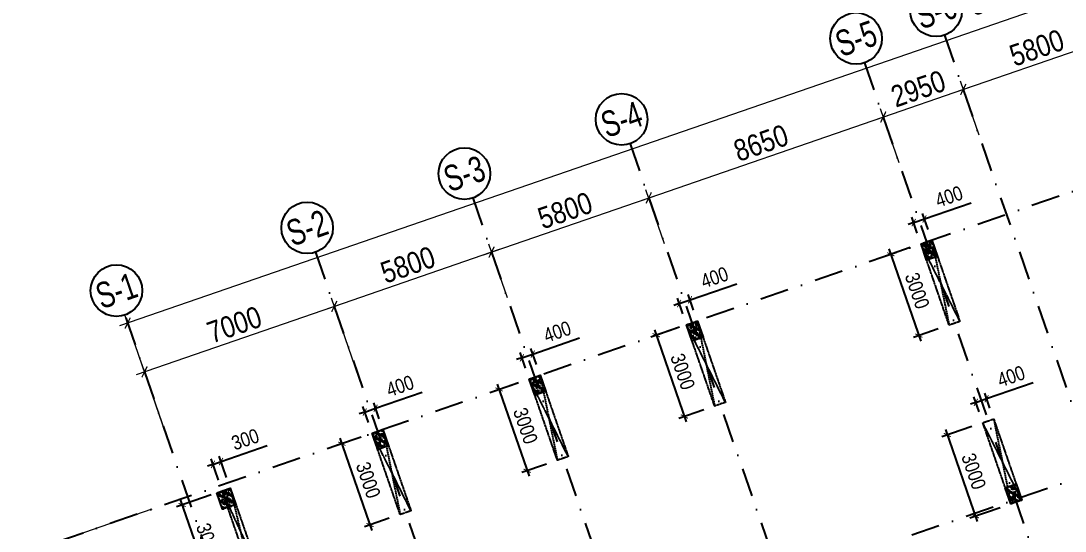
# Model space of a CAD drawing. Header units: millimetres. Extents: x 13965 to 1327256, y -72704 to 46237.
# Drawn here: x 622661 to 659071, y 1318 to 19124 of the extents above; entities that cross this region are included whole.
import ezdxf
from ezdxf.enums import TextEntityAlignment as Align

# ---------------------------------------------------------------- set-up
doc = ezdxf.new("R2010")
doc.units = ezdxf.units.MM
doc.header["$MEASUREMENT"] = 0
for name, pattern in [('DASHDOT', [1, 0.5, -0.25, 0, -0.25]), ('DASHED', [4.5, 3, -1.5]), ('HIDDEN', [0.375, 0.25, -0.125])]:
    doc.linetypes.add(name, pattern=pattern)
for name, color, linetype in [('ccu11-Khuat', 9, 'DASHED'), ('KC2-DIM', 251, 'Continuous'), ('KT-Luoi truc South Tower', 8, 'DASHDOT'), ('ST_MBDV Cot vach 220805$0$AUDIT_I_220805193045-1', 50, 'Continuous'), ('ST_MBDV Cot vach 220805$0$AUDIT_I_220805193045-5', 6, 'Continuous'), ('Xref_ST_MBDV Cot vach 30.7.2022|Xref_ST_MBDV Cot vach 30.7.2022|Xref_ST_MBDV Cot vach 30.7.2022|Xref_ST_MBDV Cot vach 30.7.2022|KC-Betong', 6, 'Continuous')]:
    doc.layers.add(name, color=color, linetype=linetype)
doc.layers.add('KT-Kich thuoc', color=159, linetype='Continuous', lineweight=18)
doc.styles.add('Arial Narrow', font='ARIALN.TTF')
doc.styles.add('ST_MBDV Cot vach 220805$0$HBA-Text', font='GOTHIC.TTF')
doc.dimstyles.new('ccu12-200', dxfattribs={"dimscale": 200, "dimtxt": 2.5, "dimasz": 1, "dimexe": 1, "dimexo": 2, "dimgap": 1, "dimtad": 1, "dimdec": 0, "dimdsep": 46, "dimtxsty": 'Arial Narrow', "dimblk": 'ARCHTICK', "dimcen": -1, "dimdle": 1, "dimclrd": 256, "dimclre": 256, "dimclrt": 3, "dimadec": 0, "dimazin": 2, "dimtfac": 0.1, "dimtdec": 0, "dimtmove": 0, "dimatfit": 1, "dimldrblk": 'ARCHTICK', "dimfxl": 1, "dimtvp": 0.833333, "dimtolj": 1, "dimtzin": 12, "dimarcsym": 0})
doc.dimstyles.new('CCU_1-300', dxfattribs={"dimscale": 300, "dimtxt": 2.5, "dimasz": 1, "dimexe": 1, "dimexo": 2, "dimgap": 0.5, "dimtad": 1, "dimdec": 0, "dimdsep": 46, "dimtxsty": 'Arial Narrow', "dimblk": 'ARCHTICK', "dimcen": -1, "dimdle": 1, "dimclrd": 256, "dimclre": 256, "dimclrt": 3, "dimadec": 0, "dimazin": 2, "dimtfac": 0.1, "dimtdec": 0, "dimtix": 1, "dimtmove": 2, "dimatfit": 1, "dimfxl": 1, "dimtvp": 0.833333, "dimtolj": 1, "dimtzin": 12, "dimarcsym": 0})

# ---------------------------------------------------------------- blocks, each defined once
blk = doc.blocks.new('_ArchTick')
at = {"color": 0, "const_width": 0.15}
blk.add_lwpolyline([(-0.5, -0.5), (0.5, 0.5)], dxfattribs=at)
blk = doc.blocks.new('*D1042')
at = {"layer": 'Defpoints', "color": 0, "transparency": 16777216}
for p in [(-107244, 41911, 0), (-103322, 33214, 0), (-108556, 31407)]:
    blk.add_point(p, dxfattribs=at)
at = {"layer": 'KT-Kich thuoc', "lineweight": -2, "transparency": 16777216}
for p, q in [((-107811, 41715), (-111940, 40289)), ((-111755, 40671), (-108459, 31124)), ((-103889, 33019), (-108840, 31309))]:
    blk.add_line(p, q, dxfattribs=at)
at = {"layer": 'KT-Kich thuoc', "lineweight": -2, "transparency": 16777216, "xscale": 300, "yscale": 300, "zscale": 300}
for p, rotation in [((-111657, 40387), 109.0471379637702), ((-108556, 31407), 289.0471379637702)]:
    blk.add_blockref('_ArchTick', p, dxfattribs=dict(at, rotation=rotation))
at = {"layer": 'KT-Kich thuoc', "color": 3, "transparency": 16777216, "insert": (-109603, 36071), "char_height": 750, "attachment_point": 5, "rotation": 289.0471, "style": 'Arial Narrow'}
blk.add_mtext('\\A1;9500', dxfattribs=at)
blk = doc.blocks.new('ST_MBDV Cot vach 220805$0$GRID-SYM-flat-103')
at = {"layer": 'ST_MBDV Cot vach 220805$0$AUDIT_I_220805193045-1'}
blk.add_circle((0, 0, 0), 900, dxfattribs=at)
at = {"layer": 'ST_MBDV Cot vach 220805$0$AUDIT_I_220805193045-1', "style": 'ST_MBDV Cot vach 220805$0$HBA-Text'}
blk.add_attdef('GRID', text='', height=900, rotation=19.0471, dxfattribs=at).set_placement((0, 0, 0), align=Align.MIDDLE_CENTER)
blk = doc.blocks.new('*D1056')
at = {"layer": 'Defpoints', "color": 0, "transparency": 16777216}
for p in [(-52359, 62652), (-108654, 48212), (-107112, 43748, 0)]:
    blk.add_point(p, dxfattribs=at)
at = {"layer": 'KT-Kich thuoc', "lineweight": -2, "transparency": 16777216}
for p, q in [((-52555, 63219), (-53998, 67400)), ((-53617, 67214), (-108937, 48114)), ((-107308, 44315), (-108751, 48496))]:
    blk.add_line(p, q, dxfattribs=at)
at = {"layer": 'KT-Kich thuoc', "lineweight": -2, "transparency": 16777216, "xscale": 300, "yscale": 300, "zscale": 300}
for p, rotation in [((-53900, 67116), 19.04771637789532), ((-108654, 48212), 199.0477163778953)]:
    blk.add_blockref('_ArchTick', p, dxfattribs=dict(at, rotation=rotation))
at = {"layer": 'KT-Kich thuoc', "color": 3, "transparency": 16777216, "insert": (-78140, 59662), "char_height": 750, "attachment_point": 5, "rotation": 19.0477, "style": 'Arial Narrow'}
blk.add_mtext('\\A1;57925', dxfattribs=at)
blk = doc.blocks.new('*D1057')
at = {"layer": 'Defpoints', "color": 0, "transparency": 16777216}
for p in [(-101450, 48795), (-100280, 45407), (-106897, 43123)]:
    blk.add_point(p, dxfattribs=at)
at = {"layer": 'KT-Kich thuoc', "lineweight": -2, "transparency": 16777216}
for p, q in [((-108350, 46413), (-101166, 48893)), ((-100476, 45974), (-101548, 49079)), ((-107092, 43690), (-108164, 46794))]:
    blk.add_line(p, q, dxfattribs=at)
for p, xscale, yscale, zscale, rotation in [((-101450, 48795), 300, 300, 300, 19.04713796427213), ((-108066, 46511), 300.0000000000001, 300.0000000000001, 300.0000000000001, 199.0471379642721)]:
    blk.add_blockref('_ArchTick', p, dxfattribs=dict(at, xscale=xscale, yscale=yscale, zscale=zscale, rotation=rotation))
at = {"layer": 'KT-Kich thuoc', "color": 3, "transparency": 16777216, "insert": (-104932, 48157), "char_height": 750, "attachment_point": 5, "rotation": 19.0471, "style": 'Arial Narrow'}
blk.add_mtext('\\A1;7000', dxfattribs=at)
blk = doc.blocks.new('*D1058')
at = {"layer": 'Defpoints', "color": 0, "transparency": 16777216}
for p in [(-95967, 50688), (-95220, 48523), (-100280, 45407)]:
    blk.add_point(p, dxfattribs=at)
at = {"layer": 'KT-Kich thuoc', "lineweight": -2, "transparency": 16777216}
for p, q in [((-101733, 48697), (-95684, 50786)), ((-95415, 49090), (-96065, 50972)), ((-100476, 45974), (-101548, 49079))]:
    blk.add_line(p, q, dxfattribs=at)
for p, xscale, yscale, zscale, rotation in [((-95967, 50688), 300, 300, 300, 19.04713796427213), ((-101450, 48795), 300.0000000000001, 300.0000000000001, 300.0000000000001, 199.0471379642721)]:
    blk.add_blockref('_ArchTick', p, dxfattribs=dict(at, xscale=xscale, yscale=yscale, zscale=zscale, rotation=rotation))
at = {"layer": 'KT-Kich thuoc', "color": 3, "transparency": 16777216, "insert": (-98882, 50245), "char_height": 750, "attachment_point": 5, "rotation": 19.0471, "style": 'Arial Narrow'}
blk.add_mtext('\\A1;5800', dxfattribs=at)
blk = doc.blocks.new('*D1059')
at = {"layer": 'Defpoints', "color": 0, "transparency": 16777216}
for p in [(-90485, 52581), (-89737, 50415), (-95220, 48523)]:
    blk.add_point(p, dxfattribs=at)
at = {"layer": 'KT-Kich thuoc', "lineweight": -2, "transparency": 16777216}
for p, q in [((-89933, 50983), (-90583, 52864)), ((-96251, 50590), (-90201, 52679)), ((-95415, 49090), (-96065, 50972))]:
    blk.add_line(p, q, dxfattribs=at)
for p, xscale, yscale, zscale, rotation in [((-90485, 52581), 300, 300, 300, 19.04713796427213), ((-95967, 50688), 300.0000000000001, 300.0000000000001, 300.0000000000001, 199.0471379642721)]:
    blk.add_blockref('_ArchTick', p, dxfattribs=dict(at, xscale=xscale, yscale=yscale, zscale=zscale, rotation=rotation))
at = {"layer": 'KT-Kich thuoc', "color": 3, "transparency": 16777216, "insert": (-93400, 52138), "char_height": 750, "attachment_point": 5, "rotation": 19.0471, "style": 'Arial Narrow'}
blk.add_mtext('\\A1;5800', dxfattribs=at)
blk = doc.blocks.new('*D1060')
at = {"layer": 'Defpoints', "color": 0, "transparency": 16777216}
for p in [(-82308, 55404), (-81561, 53238), (-89737, 50415)]:
    blk.add_point(p, dxfattribs=at)
at = {"layer": 'KT-Kich thuoc', "lineweight": -2, "transparency": 16777216}
for p, q in [((-90768, 52483), (-82025, 55502)), ((-81757, 53805), (-82406, 55687)), ((-89933, 50983), (-90583, 52864))]:
    blk.add_line(p, q, dxfattribs=at)
for p, xscale, yscale, zscale, rotation in [((-82308, 55404), 300, 300, 300, 19.04713796427213), ((-90485, 52581), 300.0000000000001, 300.0000000000001, 300.0000000000001, 199.0471379642721)]:
    blk.add_blockref('_ArchTick', p, dxfattribs=dict(at, xscale=xscale, yscale=yscale, zscale=zscale, rotation=rotation))
at = {"layer": 'KT-Kich thuoc', "color": 3, "transparency": 16777216, "insert": (-86570, 54496), "char_height": 750, "attachment_point": 5, "rotation": 19.0471, "style": 'Arial Narrow'}
blk.add_mtext('\\A1;8650', dxfattribs=at)
blk = doc.blocks.new('*D1061')
at = {"layer": 'Defpoints', "color": 0, "transparency": 16777216}
for p in [(-79520, 56366), (-78772, 54201), (-81561, 53238)]:
    blk.add_point(p, dxfattribs=at)
at = {"layer": 'KT-Kich thuoc', "lineweight": -2, "transparency": 16777216}
for p, q in [((-82592, 55306), (-79236, 56464)), ((-78968, 54768), (-79618, 56650)), ((-81757, 53805), (-82406, 55687))]:
    blk.add_line(p, q, dxfattribs=at)
for p, xscale, yscale, zscale, rotation in [((-79520, 56366), 300, 300, 300, 19.04713796427213), ((-82308, 55404), 300.0000000000001, 300.0000000000001, 300.0000000000001, 199.0471379642721)]:
    blk.add_blockref('_ArchTick', p, dxfattribs=dict(at, xscale=xscale, yscale=yscale, zscale=zscale, rotation=rotation))
at = {"layer": 'KT-Kich thuoc', "color": 3, "transparency": 16777216, "insert": (-81088, 56389), "char_height": 750, "attachment_point": 5, "rotation": 19.0471, "style": 'Arial Narrow'}
blk.add_mtext('\\A1;2950', dxfattribs=at)
blk = doc.blocks.new('*D1062')
at = {"layer": 'Defpoints', "color": 0, "transparency": 16777216}
for p in [(-74037, 58259), (-73290, 56094), (-78772, 54201)]:
    blk.add_point(p, dxfattribs=at)
at = {"layer": 'KT-Kich thuoc', "lineweight": -2, "transparency": 16777216}
for p, q in [((-79803, 56269), (-73754, 58357)), ((-73486, 56661), (-74135, 58543)), ((-78968, 54768), (-79618, 56650))]:
    blk.add_line(p, q, dxfattribs=at)
for p, xscale, yscale, zscale, rotation in [((-74037, 58259), 300, 300, 300, 19.04713796427213), ((-79520, 56366), 300.0000000000001, 300.0000000000001, 300.0000000000001, 199.0471379642721)]:
    blk.add_blockref('_ArchTick', p, dxfattribs=dict(at, xscale=xscale, yscale=yscale, zscale=zscale, rotation=rotation))
at = {"layer": 'KT-Kich thuoc', "color": 3, "transparency": 16777216, "insert": (-76953, 57817), "char_height": 750, "attachment_point": 5, "rotation": 19.0471, "style": 'Arial Narrow'}
blk.add_mtext('\\A1;5800', dxfattribs=at)
blk = doc.blocks.new('*D523')
at = {"layer": 'Defpoints', "color": 0, "transparency": 16777216}
for p in [(629640, 3745), (629678, 2715, 0), (629961, 2813, 0)]:
    blk.add_point(p, dxfattribs=at)
at = {"layer": 'KC2-DIM', "lineweight": -2, "transparency": 16777216}
for p, q in [((629640, 3745), (631251, 4302)), ((629356, 3647), (629167, 3582)), ((629547, 3093), (629291, 3836)), ((629356, 3647), (629640, 3745)), ((629831, 3191), (629574, 3934))]:
    blk.add_line(p, q, dxfattribs=at)
at = {"layer": 'KC2-DIM', "lineweight": -2, "transparency": 16777216, "xscale": 200, "yscale": 200, "zscale": 200}
for p, rotation in [((629356, 3647), 19.04713795400126), ((629640, 3745), 199.0471379540013)]:
    blk.add_blockref('_ArchTick', p, dxfattribs=dict(at, rotation=rotation))
at = {"layer": 'KC2-DIM', "color": 3, "transparency": 16777216, "insert": (630486, 4519), "char_height": 500, "attachment_point": 5, "rotation": 19.0471, "style": 'Arial Narrow'}
blk.add_mtext('\\A1;300', dxfattribs=at)
blk = doc.blocks.new('*D524')
at = {"layer": 'Defpoints', "color": 0, "transparency": 16777216}
for p in [(629678, 2715, 0), (630657, -121, 0), (629260, -603)]:
    blk.add_point(p, dxfattribs=at)
at = {"layer": 'KC2-DIM', "lineweight": -2, "transparency": 16777216}
for p, q in [((629300, 2585), (628092, 2168)), ((628216, 2422), (629325, -792)), ((630279, -251), (629071, -668))]:
    blk.add_line(p, q, dxfattribs=at)
at = {"layer": 'KC2-DIM', "lineweight": -2, "transparency": 16777216, "xscale": 200, "yscale": 200, "zscale": 200}
for p, rotation in [((628281, 2233), 109.0471379540024), ((629260, -603), 289.0471379540024)]:
    blk.add_blockref('_ArchTick', p, dxfattribs=dict(at, rotation=rotation))
at = {"layer": 'KC2-DIM', "color": 3, "transparency": 16777216, "insert": (629201, 964), "char_height": 500, "attachment_point": 5, "rotation": 289.0471, "style": 'Arial Narrow'}
blk.add_mtext('\\A1;3000', dxfattribs=at)
blk = doc.blocks.new('*D531')
at = {"layer": 'Defpoints', "color": 0, "transparency": 16777216}
for p in [(634906, 4732, 0), (635885, 1896, 0), (634832, 1532)]:
    blk.add_point(p, dxfattribs=at)
at = {"layer": 'KC2-DIM', "lineweight": -2, "transparency": 16777216}
for p, q in [((634528, 4601), (633663, 4303)), ((633787, 4557), (634897, 1343)), ((635507, 1766), (634642, 1467))]:
    blk.add_line(p, q, dxfattribs=at)
at = {"layer": 'KC2-DIM', "lineweight": -2, "transparency": 16777216, "xscale": 200, "yscale": 200, "zscale": 200}
for p, rotation in [((633853, 4368), 109.0471379540023), ((634832, 1532), 289.0471379540024)]:
    blk.add_blockref('_ArchTick', p, dxfattribs=dict(at, rotation=rotation))
at = {"layer": 'KC2-DIM', "color": 3, "transparency": 16777216, "insert": (634772, 3099), "char_height": 500, "attachment_point": 5, "rotation": 289.0471, "style": 'Arial Narrow'}
blk.add_mtext('\\A1;3000', dxfattribs=at)
blk = doc.blocks.new('*D532')
at = {"layer": 'Defpoints', "color": 0, "transparency": 16777216}
for p in [(635028, 5606), (635285, 4863, 0), (634906, 4732, 0)]:
    blk.add_point(p, dxfattribs=at)
at = {"layer": 'KC2-DIM', "lineweight": -2, "transparency": 16777216}
for p, q in [((635028, 5606), (636655, 6167)), ((634650, 5475), (634461, 5410)), ((634776, 5110), (634585, 5664)), ((634650, 5475), (635028, 5606)), ((635154, 5241), (634963, 5795))]:
    blk.add_line(p, q, dxfattribs=at)
at = {"layer": 'KC2-DIM', "lineweight": -2, "transparency": 16777216, "xscale": 200, "yscale": 200, "zscale": 200}
for p, rotation in [((634650, 5475), 19.04720126997724), ((635028, 5606), 199.0472012699773)]:
    blk.add_blockref('_ArchTick', p, dxfattribs=dict(at, rotation=rotation))
at = {"layer": 'KC2-DIM', "color": 3, "transparency": 16777216, "insert": (635882, 6382), "char_height": 500, "attachment_point": 5, "rotation": 19.0472, "style": 'Arial Narrow'}
blk.add_mtext('\\A1;400', dxfattribs=at)
blk = doc.blocks.new('*D533')
at = {"layer": 'Defpoints', "color": 0, "transparency": 16777216}
for p in [(640389, 6625, 0), (641368, 3789, 0), (640314, 3425)]:
    blk.add_point(p, dxfattribs=at)
at = {"layer": 'KC2-DIM', "lineweight": -2, "transparency": 16777216}
for p, q in [((640011, 6494), (639146, 6196)), ((639270, 6450), (640379, 3236)), ((640990, 3658), (640125, 3360))]:
    blk.add_line(p, q, dxfattribs=at)
at = {"layer": 'KC2-DIM', "lineweight": -2, "transparency": 16777216, "xscale": 200, "yscale": 200, "zscale": 200}
for p, rotation in [((639335, 6261), 109.0471379540024), ((640314, 3425), 289.0471379540024)]:
    blk.add_blockref('_ArchTick', p, dxfattribs=dict(at, rotation=rotation))
at = {"layer": 'KC2-DIM', "color": 3, "transparency": 16777216, "insert": (640255, 4992), "char_height": 500, "attachment_point": 5, "rotation": 289.0471, "style": 'Arial Narrow'}
blk.add_mtext('\\A1;3000', dxfattribs=at)
blk = doc.blocks.new('*D534')
at = {"layer": 'Defpoints', "color": 0, "transparency": 16777216}
for p in [(640510, 7498), (640389, 6625, 0), (640767, 6755, 0)]:
    blk.add_point(p, dxfattribs=at)
at = {"layer": 'KC2-DIM', "lineweight": -2, "transparency": 16777216}
for p, q in [((640510, 7498), (642137, 8060)), ((640636, 7133), (640445, 7687)), ((640132, 7368), (639943, 7303)), ((640258, 7003), (640067, 7557)), ((640132, 7368), (640510, 7498))]:
    blk.add_line(p, q, dxfattribs=at)
at = {"layer": 'KC2-DIM', "lineweight": -2, "transparency": 16777216, "xscale": 200, "yscale": 200, "zscale": 200}
for p, rotation in [((640132, 7368), 19.04720126997724), ((640510, 7498), 199.0472012699773)]:
    blk.add_blockref('_ArchTick', p, dxfattribs=dict(at, rotation=rotation))
at = {"layer": 'KC2-DIM', "color": 3, "transparency": 16777216, "insert": (641364, 8275), "char_height": 500, "attachment_point": 5, "rotation": 19.0472, "style": 'Arial Narrow'}
blk.add_mtext('\\A1;400', dxfattribs=at)
blk = doc.blocks.new('*D535')
at = {"layer": 'Defpoints', "color": 0, "transparency": 16777216}
for p in [(645871, 8518, 0), (646850, 5682, 0), (645796, 5318)]:
    blk.add_point(p, dxfattribs=at)
at = {"layer": 'KC2-DIM', "lineweight": -2, "transparency": 16777216}
for p, q in [((645493, 8387), (644628, 8088)), ((644752, 8343), (645862, 5129)), ((646472, 5551), (645607, 5253))]:
    blk.add_line(p, q, dxfattribs=at)
at = {"layer": 'KC2-DIM', "lineweight": -2, "transparency": 16777216, "xscale": 200, "yscale": 200, "zscale": 200}
for p, rotation in [((644817, 8154), 109.0471379540002), ((645796, 5318), 289.0471379540002)]:
    blk.add_blockref('_ArchTick', p, dxfattribs=dict(at, rotation=rotation))
at = {"layer": 'KC2-DIM', "color": 3, "transparency": 16777216, "insert": (645737, 6884), "char_height": 500, "attachment_point": 5, "rotation": 289.0471, "style": 'Arial Narrow'}
blk.add_mtext('\\A1;3000', dxfattribs=at)
blk = doc.blocks.new('*D536')
at = {"layer": 'Defpoints', "color": 0, "transparency": 16777216}
for p in [(645993, 9391), (645871, 8518, 0), (646249, 8648, 0)]:
    blk.add_point(p, dxfattribs=at)
at = {"layer": 'KC2-DIM', "lineweight": -2, "transparency": 16777216}
for p, q in [((645993, 9391), (647620, 9953)), ((646119, 9026), (645928, 9580)), ((645615, 9261), (645426, 9195)), ((645741, 8896), (645550, 9450)), ((645615, 9261), (645993, 9391))]:
    blk.add_line(p, q, dxfattribs=at)
at = {"layer": 'KC2-DIM', "lineweight": -2, "transparency": 16777216, "xscale": 200, "yscale": 200, "zscale": 200}
for p, rotation in [((645993, 9391), 199.0472012699768), ((645615, 9261), 19.04720126997676)]:
    blk.add_blockref('_ArchTick', p, dxfattribs=dict(at, rotation=rotation))
at = {"layer": 'KC2-DIM', "color": 3, "transparency": 16777216, "insert": (646847, 10168), "char_height": 500, "attachment_point": 5, "rotation": 19.0472, "style": 'Arial Narrow'}
blk.add_mtext('\\A1;400', dxfattribs=at)
blk = doc.blocks.new('*D537')
at = {"layer": 'Defpoints', "color": 0, "transparency": 16777216}
for p in [(654048, 11340, 0), (655027, 8505, 0), (653973, 8141)]:
    blk.add_point(p, dxfattribs=at)
at = {"layer": 'KC2-DIM', "lineweight": -2, "transparency": 16777216}
for p, q in [((653670, 11210), (652805, 10911)), ((652929, 11166), (654038, 7952)), ((654649, 8374), (653784, 8076))]:
    blk.add_line(p, q, dxfattribs=at)
at = {"layer": 'KC2-DIM', "lineweight": -2, "transparency": 16777216, "xscale": 200, "yscale": 200, "zscale": 200}
for p, rotation in [((652994, 10977), 109.0471379540002), ((653973, 8141), 289.0471379540002)]:
    blk.add_blockref('_ArchTick', p, dxfattribs=dict(at, rotation=rotation))
at = {"layer": 'KC2-DIM', "color": 3, "transparency": 16777216, "insert": (653914, 9707), "char_height": 500, "attachment_point": 5, "rotation": 289.0471, "style": 'Arial Narrow'}
blk.add_mtext('\\A1;3000', dxfattribs=at)
blk = doc.blocks.new('*D538')
at = {"layer": 'Defpoints', "color": 0, "transparency": 16777216}
for p in [(654169, 12214), (654048, 11340, 0), (654426, 11471, 0)]:
    blk.add_point(p, dxfattribs=at)
at = {"layer": 'KC2-DIM', "lineweight": -2, "transparency": 16777216}
for p, q in [((654169, 12214), (655796, 12776)), ((654295, 11849), (654104, 12403)), ((653791, 12084), (653602, 12018)), ((653917, 11719), (653726, 12273)), ((653791, 12084), (654169, 12214))]:
    blk.add_line(p, q, dxfattribs=at)
at = {"layer": 'KC2-DIM', "lineweight": -2, "transparency": 16777216, "xscale": 200, "yscale": 200, "zscale": 200}
for p, rotation in [((653791, 12084), 19.04720126997676), ((654169, 12214), 199.0472012699768)]:
    blk.add_blockref('_ArchTick', p, dxfattribs=dict(at, rotation=rotation))
at = {"layer": 'KC2-DIM', "color": 3, "transparency": 16777216, "insert": (655023, 12991), "char_height": 500, "attachment_point": 5, "rotation": 19.0472, "style": 'Arial Narrow'}
blk.add_mtext('\\A1;400', dxfattribs=at)
blk = doc.blocks.new('*D553')
at = {"layer": 'Defpoints', "color": 0, "transparency": 16777216}
for p in [(656202, 5102, 0), (657181, 2266, 0), (655943, 1839)]:
    blk.add_point(p, dxfattribs=at)
at = {"layer": 'KC2-DIM', "lineweight": -2, "transparency": 16777216}
for p, q in [((655824, 4971), (654775, 4609)), ((654898, 4863), (656008, 1650)), ((656803, 2136), (655754, 1773))]:
    blk.add_line(p, q, dxfattribs=at)
at = {"layer": 'KC2-DIM', "lineweight": -2, "transparency": 16777216, "xscale": 200, "yscale": 200, "zscale": 200}
for p, rotation in [((654964, 4674), 109.0471379540023), ((655943, 1839), 289.0471379540024)]:
    blk.add_blockref('_ArchTick', p, dxfattribs=dict(at, rotation=rotation))
at = {"layer": 'KC2-DIM', "color": 3, "transparency": 16777216, "insert": (655884, 3405), "char_height": 500, "attachment_point": 5, "rotation": 289.0471, "style": 'Arial Narrow'}
blk.add_mtext('\\A1;3000', dxfattribs=at)
blk = doc.blocks.new('*D554')
at = {"layer": 'Defpoints', "color": 0, "transparency": 16777216}
for p in [(656335, 5941), (656202, 5102, 0), (656580, 5232, 0)]:
    blk.add_point(p, dxfattribs=at)
at = {"layer": 'KC2-DIM', "lineweight": -2, "transparency": 16777216}
for p, q in [((656335, 5941), (657962, 6503)), ((656071, 5480), (655892, 6000)), ((655957, 5811), (656335, 5941)), ((656449, 5610), (656270, 6130)), ((655957, 5811), (655768, 5745))]:
    blk.add_line(p, q, dxfattribs=at)
at = {"layer": 'KC2-DIM', "lineweight": -2, "transparency": 16777216, "xscale": 200, "yscale": 200, "zscale": 200}
for p, rotation in [((655957, 5811), 19.04713795400126), ((656335, 5941), 199.0471379540013)]:
    blk.add_blockref('_ArchTick', p, dxfattribs=dict(at, rotation=rotation))
at = {"layer": 'KC2-DIM', "color": 3, "transparency": 16777216, "insert": (657189, 6718), "char_height": 500, "attachment_point": 5, "rotation": 19.0471, "style": 'Arial Narrow'}
blk.add_mtext('\\A1;400', dxfattribs=at)
blk = doc.blocks.new('*U53')
h = blk.add_hatch()
h.set_pattern_fill('VATLIEU04', color=250, scale=40, style=0, pattern_type=2)
h.set_pattern_definition([(50, (-550, 650), (286.904, -25.1), [30, -330]), (355, (-550, 650), (-55.5, 300.88), [24, -264]), (100.451, (-526.1, 647.9), (231.404, 275.776), [25.496, -280.457]), (46.184, (-550, 730), (426.9, -66.21), [45, -495]), (96.636, (-514.43, 724.5), (373.87, 389.65), [38.24, -420.69]), (351.184, (-550, 730), (373.86, 389.65), [36, -396]), (21, (-510, 710), (238.763, -161.048), [30, -330]), (326, (-510, 710), (97.326, 290.06), [24, -264]), (71.451, (-490.1, 696.58), (336.09, 129.01), [25.496, -280.457]), (37.5, (-550, 650), (4.864, 133.1575), [0, -260.8, 0, -268, 0, -265]), (7.5, (-550, 650), (105.228, 157.765), [0, -152.8, 0, -254.8, 0, -101]), (327.5, (-639.2, 650), (213.529, -9.022), [0, -100, 0, -312, 0, -414]), (317.5, (-679.2, 650), (233.274, 40.042), [0, -130, 0, -207.2, 0, -294]), (45, (-550, 650), (-120.208, 120.208), []), (45, (-550, 699), (-120.208, 120.208), [])])
h.paths.add_polyline_path([(-475, -475), (-75, -475), (-75, 125), (-475, 125)])
at = {"color": 6, "ltscale": 0.25}
blk.add_lwpolyline([(-475, -475), (-75, -475), (-75, 125), (-475, 125)], close=True, dxfattribs=at)
at = {"layer": 'Defpoints', "linetype": 'ByBlock', "ltscale": 30}
for p, q in [((-75, -475), (-475, 125)), ((-475, -475), (-75, 125))]:
    blk.add_line(p, q, dxfattribs=at)
blk = doc.blocks.new('*U61')
h = blk.add_hatch()
h.set_pattern_fill('VATLIEU04', color=250, scale=40, style=0, pattern_type=2)
h.set_pattern_definition([(50, (-550, 650), (286.904, -25.1), [30, -330]), (355, (-550, 650), (-55.5, 300.88), [24, -264]), (100.451, (-526.1, 647.9), (231.404, 275.776), [25.496, -280.457]), (46.184, (-550, 730), (426.9, -66.21), [45, -495]), (96.636, (-514.43, 724.5), (373.87, 389.65), [38.24, -420.69]), (351.184, (-550, 730), (373.86, 389.65), [36, -396]), (21, (-510, 710), (238.763, -161.048), [30, -330]), (326, (-510, 710), (97.326, 290.06), [24, -264]), (71.451, (-490.1, 696.58), (336.09, 129.01), [25.496, -280.457]), (37.5, (-550, 650), (4.864, 133.1575), [0, -260.8, 0, -268, 0, -265]), (7.5, (-550, 650), (105.228, 157.765), [0, -152.8, 0, -254.8, 0, -101]), (327.5, (-639.2, 650), (213.529, -9.022), [0, -100, 0, -312, 0, -414]), (317.5, (-679.2, 650), (233.274, 40.042), [0, -130, 0, -207.2, 0, -294]), (45, (-550, 650), (-120.208, 120.208), []), (45, (-550, 699), (-120.208, 120.208), [])])
h.paths.add_polyline_path([(-475, -475), (-75, -475), (-75, 125), (-475, 125)])
at = {"color": 6, "ltscale": 0.25}
blk.add_lwpolyline([(-475, -475), (-75, -475), (-75, 125), (-475, 125)], close=True, dxfattribs=at)
at = {"layer": 'Defpoints', "linetype": 'ByBlock', "ltscale": 30}
for p, q in [((-75, -475), (-475, 125)), ((-475, -475), (-75, 125))]:
    blk.add_line(p, q, dxfattribs=at)
blk = doc.blocks.new('*U63')
h = blk.add_hatch()
h.set_pattern_fill('VATLIEU04', color=250, scale=40, style=0, pattern_type=2)
h.set_pattern_definition([(50, (-550, 650), (286.904, -25.1), [30, -330]), (355, (-550, 650), (-55.5, 300.88), [24, -264]), (100.451, (-526.1, 647.9), (231.404, 275.776), [25.496, -280.457]), (46.184, (-550, 730), (426.9, -66.21), [45, -495]), (96.636, (-514.43, 724.5), (373.87, 389.65), [38.24, -420.69]), (351.184, (-550, 730), (373.86, 389.65), [36, -396]), (21, (-510, 710), (238.763, -161.048), [30, -330]), (326, (-510, 710), (97.326, 290.06), [24, -264]), (71.451, (-490.1, 696.58), (336.09, 129.01), [25.496, -280.457]), (37.5, (-550, 650), (4.864, 133.1575), [0, -260.8, 0, -268, 0, -265]), (7.5, (-550, 650), (105.228, 157.765), [0, -152.8, 0, -254.8, 0, -101]), (327.5, (-639.2, 650), (213.529, -9.022), [0, -100, 0, -312, 0, -414]), (317.5, (-679.2, 650), (233.274, 40.042), [0, -130, 0, -207.2, 0, -294]), (45, (-550, 650), (-120.208, 120.208), []), (45, (-550, 699), (-120.208, 120.208), [])])
h.paths.add_polyline_path([(-475, -475), (-75, -475), (-75, 125), (-475, 125)])
at = {"color": 6, "ltscale": 0.25}
blk.add_lwpolyline([(-475, -475), (-75, -475), (-75, 125), (-475, 125)], close=True, dxfattribs=at)
at = {"layer": 'Defpoints', "linetype": 'ByBlock', "ltscale": 30}
for p, q in [((-75, -475), (-475, 125)), ((-475, -475), (-75, 125))]:
    blk.add_line(p, q, dxfattribs=at)
blk = doc.blocks.new('*U58')
h = blk.add_hatch()
h.set_pattern_fill('VATLIEU04', color=250, scale=40, style=0, pattern_type=2)
h.set_pattern_definition([(50, (-550, 650), (286.904, -25.1), [30, -330]), (355, (-550, 650), (-55.5, 300.88), [24, -264]), (100.451, (-526.1, 647.9), (231.404, 275.776), [25.496, -280.457]), (46.184, (-550, 730), (426.9, -66.21), [45, -495]), (96.636, (-514.43, 724.5), (373.87, 389.65), [38.24, -420.69]), (351.184, (-550, 730), (373.86, 389.65), [36, -396]), (21, (-510, 710), (238.763, -161.048), [30, -330]), (326, (-510, 710), (97.326, 290.06), [24, -264]), (71.451, (-490.1, 696.58), (336.09, 129.01), [25.496, -280.457]), (37.5, (-550, 650), (4.864, 133.1575), [0, -260.8, 0, -268, 0, -265]), (7.5, (-550, 650), (105.228, 157.765), [0, -152.8, 0, -254.8, 0, -101]), (327.5, (-639.2, 650), (213.529, -9.022), [0, -100, 0, -312, 0, -414]), (317.5, (-679.2, 650), (233.274, 40.042), [0, -130, 0, -207.2, 0, -294]), (45, (-550, 650), (-120.208, 120.208), []), (45, (-550, 699), (-120.208, 120.208), [])])
h.paths.add_polyline_path([(-475, -475), (-75, -475), (-75, 125), (-475, 125)])
at = {"color": 6, "ltscale": 0.25}
blk.add_lwpolyline([(-475, -475), (-75, -475), (-75, 125), (-475, 125)], close=True, dxfattribs=at)
at = {"layer": 'Defpoints', "linetype": 'ByBlock', "ltscale": 30}
for p, q in [((-75, -475), (-475, 125)), ((-475, -475), (-75, 125))]:
    blk.add_line(p, q, dxfattribs=at)
blk = doc.blocks.new('*U65')
h = blk.add_hatch()
h.set_pattern_fill('VATLIEU04', color=250, scale=40, style=0, pattern_type=2)
h.set_pattern_definition([(50, (-450, 650), (286.904, -25.1), [30, -330]), (355, (-450, 650), (-55.5, 300.88), [24, -264]), (100.451, (-426.1, 647.9), (231.404, 275.776), [25.496, -280.457]), (46.184, (-450, 730), (426.9, -66.21), [45, -495]), (96.636, (-414.43, 724.5), (373.87, 389.65), [38.24, -420.69]), (351.184, (-450, 730), (373.86, 389.65), [36, -396]), (21, (-410, 710), (238.763, -161.048), [30, -330]), (326, (-410, 710), (97.326, 290.06), [24, -264]), (71.451, (-390.1, 696.58), (336.09, 129.01), [25.496, -280.457]), (37.5, (-450, 650), (4.864, 133.1575), [0, -260.8, 0, -268, 0, -265]), (7.5, (-450, 650), (105.228, 157.765), [0, -152.8, 0, -254.8, 0, -101]), (327.5, (-539.2, 650), (213.529, -9.022), [0, -100, 0, -312, 0, -414]), (317.5, (-579.2, 650), (233.274, 40.042), [0, -130, 0, -207.2, 0, -294]), (45, (-450, 650), (-120.208, 120.208), []), (45, (-450, 699), (-120.208, 120.208), [])])
h.paths.add_polyline_path([(-475, -475), (25, -475), (25, 125), (-475, 125)])
at = {"color": 6, "ltscale": 0.25}
blk.add_lwpolyline([(-475, -475), (25, -475), (25, 125), (-475, 125)], close=True, dxfattribs=at)
at = {"layer": 'Defpoints', "linetype": 'ByBlock', "ltscale": 30}
for p, q in [((25, -475), (-475, 125)), ((-475, -475), (25, 125))]:
    blk.add_line(p, q, dxfattribs=at)
blk = doc.blocks.new('*U999')
at = {"color": 6, "linetype": 'HIDDEN', "ltscale": 10}
for p, q in [((-175, 2525), (-475, -475)), ((-175, -475), (-475, 2525))]:
    blk.add_line(p, q, dxfattribs=at)
blk.add_lwpolyline([(-475, -475), (-175, -475), (-175, 2525), (-475, 2525)], close=True, dxfattribs=at)
blk = doc.blocks.new('*U1000')
at = {"color": 6, "linetype": 'HIDDEN', "ltscale": 10}
for p, q in [((-75, 2525), (-475, -475)), ((-75, -475), (-475, 2525))]:
    blk.add_line(p, q, dxfattribs=at)
blk.add_lwpolyline([(-475, -475), (-75, -475), (-75, 2525), (-475, 2525)], close=True, dxfattribs=at)
blk = doc.blocks.new('MBCV-T37')
at = {"layer": 'ST_MBDV Cot vach 220805$0$AUDIT_I_220805193045-5', "linetype": 'ByBlock', "xscale": -1, "rotation": 199.0471379540016}
for name, p in [('*U58', (-46614, 33210, 0)), ('*U63', (-54790, 30388, 0)), ('*U61', (-60273, 28495, 0)), ('*U53', (-65755, 26602, 0)), ('*U53', (-43677, 24703, 0)), ('*U65', (-71172, 24520, 0))]:
    blk.add_blockref(name, p, dxfattribs=at)
at = {"layer": 'Xref_ST_MBDV Cot vach 30.7.2022|Xref_ST_MBDV Cot vach 30.7.2022|Xref_ST_MBDV Cot vach 30.7.2022|Xref_ST_MBDV Cot vach 30.7.2022|KC-Betong', "linetype": 'ByBlock', "xscale": -1, "rotation": 199.0471379540016}
for name, p in [('*U1000', (-46614, 33210, 0)), ('*U1000', (-54790, 30388, 0)), ('*U1000', (-60273, 28495, 0)), ('*U1000', (-44460, 26972, 0)), ('*U1000', (-65755, 26602, 0)), ('*U999', (-70984, 24585, 0))]:
    blk.add_blockref(name, p, dxfattribs=at)
blk = doc.blocks.new('Asix South Tower')
at = {"layer": 'KT-Luoi truc South Tower', "ltscale": 2000}
for p, q in [((-45928.1, 63080), (-113358.3, 39799.9)), ((-80172.4, 58256.6), (-62007.1, 5641.4)), ((-82960.9, 57293.9), (-64795.6, 4678.7)), ((-91137.3, 54471), (-72972, 1855.8)), ((-96619.8, 52578.2), (-78454.5, -37)), ((-102102.2, 50685.3), (-83937, -1929.8)), ((-108719, 48400.9), (-90553.7, -4214.3)), ((-67132.6, 45709), (-110541.5, 30722.1))]:
    blk.add_line(p, q, dxfattribs=at)
at = {"layer": 'KT-Kich thuoc'}
ref = blk.add_blockref('ST_MBDV Cot vach 220805$0$GRID-SYM-flat-103', (-80466.2, 59107.3), dxfattribs=at)
ref.add_attrib('GRID', 'S-6', dxfattribs={"layer": 'ST_MBDV Cot vach 220805$0$AUDIT_I_220805193045-1', "height": 900, "rotation": 19, "style": 'ST_MBDV Cot vach 220805$0$HBA-Text', "width": 0.75}).set_placement((-80466.2, 59107.3, 0), align=Align.MIDDLE_CENTER)
ref = blk.add_blockref('ST_MBDV Cot vach 220805$0$GRID-SYM-flat-103', (-83254.6, 58144.6), dxfattribs=at)
ref.add_attrib('GRID', 'S-5', dxfattribs={"layer": 'ST_MBDV Cot vach 220805$0$AUDIT_I_220805193045-1', "height": 900, "rotation": 19, "style": 'ST_MBDV Cot vach 220805$0$HBA-Text', "width": 0.75}).set_placement((-83254.6, 58144.6, 0), align=Align.MIDDLE_CENTER)
ref = blk.add_blockref('ST_MBDV Cot vach 220805$0$GRID-SYM-flat-103', (-91431.1, 55321.7), dxfattribs=at)
ref.add_attrib('GRID', 'S-4', dxfattribs={"layer": 'ST_MBDV Cot vach 220805$0$AUDIT_I_220805193045-1', "height": 900, "rotation": 19, "style": 'ST_MBDV Cot vach 220805$0$HBA-Text', "width": 0.75}).set_placement((-91431.1, 55321.7, 0), align=Align.MIDDLE_CENTER)
ref = blk.add_blockref('ST_MBDV Cot vach 220805$0$GRID-SYM-flat-103', (-96913.5, 53428.9), dxfattribs=at)
ref.add_attrib('GRID', 'S-3', dxfattribs={"layer": 'ST_MBDV Cot vach 220805$0$AUDIT_I_220805193045-1', "height": 900, "rotation": 19, "style": 'ST_MBDV Cot vach 220805$0$HBA-Text', "width": 0.75}).set_placement((-96913.5, 53428.9, 0), align=Align.MIDDLE_CENTER)
ref = blk.add_blockref('ST_MBDV Cot vach 220805$0$GRID-SYM-flat-103', (-102396, 51536.1), dxfattribs=at)
ref.add_attrib('GRID', 'S-2', dxfattribs={"layer": 'ST_MBDV Cot vach 220805$0$AUDIT_I_220805193045-1', "height": 900, "rotation": 19.04714, "style": 'ST_MBDV Cot vach 220805$0$HBA-Text', "width": 0.75}).set_placement((-102396, 51536.1, 0), align=Align.MIDDLE_CENTER)
ref = blk.add_blockref('ST_MBDV Cot vach 220805$0$GRID-SYM-flat-103', (-109045.2, 49346.2), dxfattribs=at)
ref.add_attrib('GRID', 'S-1', dxfattribs={"layer": 'ST_MBDV Cot vach 220805$0$AUDIT_I_220805193045-1', "height": 900, "rotation": 19, "style": 'ST_MBDV Cot vach 220805$0$HBA-Text', "width": 0.75}).set_placement((-109045.2, 49346.2, 0), align=Align.MIDDLE_CENTER)
dim = blk.add_linear_dim(base=(-108653.6, 48211.9), p1=(-52359, 62651.6), p2=(-107112.2, 43747.5, 0), angle=199.04772, dimstyle='CCU_1-300', dxfattribs=at)
dim.commit()
dim.dimension.update_dxf_attribs({"geometry": '*D1056', "text_midpoint": (-78139.5, 59662.1), "dimtype": 129})
for base, p1, p2, angle, picture, middle in [((-74037.4, 58259.3), (-78772.3, 54201), (-73289.8, 56093.8), 19.04714, '*D1062', (-76952.6, 57816.6)), ((-79519.9, 56366.5), (-81560.8, 53238.3), (-78772.3, 54201), 19.04714, '*D1061', (-81088, 56388.8)), ((-82308.4, 55403.7), (-89737.2, 50415.4), (-81560.8, 53238.3), 19.04714, '*D1060', (-86570.5, 54496)), ((-90484.8, 52580.8), (-95219.6, 48522.6), (-89737.2, 50415.4), 19.04714, '*D1059', (-93399.9, 52138.2)), ((-95967.2, 50688), (-100279.9, 45407), (-95219.6, 48522.6), 19.04714, '*D1058', (-98882.4, 50245.4)), ((-101449.7, 48795.2), (-106896.7, 43122.6), (-100279.9, 45407), 19.04714, '*D1057', (-104932, 48156.8)), ((-108556.5, 31407.3), (-107243.8, 41910.9, 0), (-103322.2, 33214.4, 0), 109.04714, '*D1042', (-109602.9, 36071.2))]:
    dim = blk.add_linear_dim(base=base, p1=p1, p2=p2, angle=angle, dimstyle='CCU_1-300', dxfattribs=at)
    dim.commit()
    dim.dimension.update_dxf_attribs({"geometry": picture, "text_midpoint": middle})

msp = doc.modelspace()

# ---------------------------------------------------------------- block references
at = {"layer": 'ccu11-Khuat'}
msp.add_blockref('MBCV-T37', (701265.6, -22163.9, 0), dxfattribs=at)
at = {"layer": 'KT-Kich thuoc'}
msp.add_blockref('Asix South Tower', (735038.2, -39634.4), dxfattribs=at)

# ---------------------------------------------------------------- dimensions: what is measured, and where the dimension line sits
at = {"layer": 'KC2-DIM'}
for p1, p2, distance, picture, middle in [((654047.8, 11340.5, 0), (654425.9, 11471, 0), 786.1, '*D538', (655023.1, 12990.5)), ((654047.8, 11340.5, 0), (655026.8, 8504.7, 0), -1115, '*D537', (653913.7, 9707.3)), ((645871.4, 8517.6, 0), (646249.5, 8648.1, 0), 786.1, '*D536', (646846.7, 10167.6)), ((640388.9, 6624.8, 0), (640767, 6755.3, 0), 786.1, '*D534', (641364.3, 8274.8)), ((645871.4, 8517.6, 0), (646850.4, 5681.8, 0), -1115, '*D535', (645737.3, 6884.4)), ((656201.7, 5101.8, 0), (656579.8, 5232.4, 0), 749.9, '*D554', (657188.8, 6717.7)), ((634906.5, 4732, 0), (635284.6, 4862.5, 0), 786.1, '*D532', (635881.8, 6382)), ((640388.9, 6624.8, 0), (641367.9, 3789, 0), -1115, '*D533', (640254.8, 4991.6)), ((656201.7, 5101.8, 0), (657180.7, 2266.1, 0), -1309.7, '*D553', (655883.6, 3405.1)), ((634906.5, 4732, 0), (635885.5, 1896.2, 0), -1115, '*D531', (634772.4, 3098.8))]:
    dim = msp.add_aligned_dim(p1=p1, p2=p2, distance=distance, dimstyle='ccu12-200', dxfattribs=at)
    dim.commit()
    dim.dimension.update_dxf_attribs({"geometry": picture, "text_midpoint": middle})
for p2, distance, picture, middle in [((629961.5, 2813.1, 0), 986.1, '*D523', (630485.7, 4519)), ((630656.9, -120.5, 0), -1478, '*D524', (629200.7, 963.6))]:
    dim = msp.add_aligned_dim(p1=(629677.9, 2715.2, 0), p2=p2, distance=distance, dimstyle='ccu12-200', override={"dimzin": 0}, dxfattribs=at)
    dim.commit()
    dim.dimension.update_dxf_attribs({"geometry": picture, "text_midpoint": middle})

doc.saveas('drawing.dxf')
